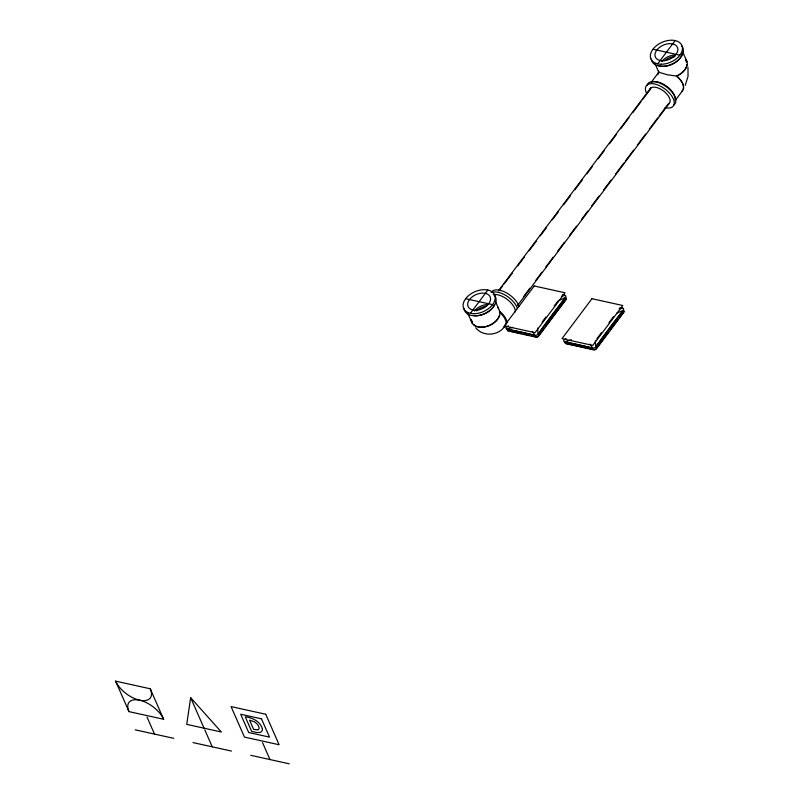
<?xml version="1.0" encoding="UTF-8"?>
<svg xmlns="http://www.w3.org/2000/svg" width="804" height="804" viewBox="0 0 804 804"><rect width="100%" height="100%" fill="white"/><g stroke="black" fill="none" stroke-linecap="round" stroke-linejoin="round"><path stroke-width="1.21" d="M190.669 697.701L186.729 724.374L221.371 732.012L190.669 697.701L204.055 728.193M685.239 85.365L688.053 76.3L687.973 67.194M658.627 71.265L658.406 72.752A15.075 7.628 36.9 0 0 657.883 74.802M470.461 313.218L487.867 290.033M657.672 63.858L675.079 40.672M651.3 82.169L658.818 72.169M498.601 290.586L651.139 87.395M498.972 290.887L502.731 285.882M504.239 283.882L512.5 272.868M517.756 265.863L524.52 256.858M529.032 250.848L536.549 240.838M540.308 235.833L546.318 227.833M552.328 219.824L558.338 211.814M563.604 204.809L570.368 195.794M574.87 189.794L582.387 179.784M586.9 173.775L592.156 166.77M598.166 158.76L604.176 150.76M609.442 143.745L616.206 134.74M620.708 128.74L628.979 117.726M632.738 112.721L640.999 101.706M642.507 99.706L650.768 88.701M523.846 296.264L529.866 288.254M535.876 280.244L541.886 272.234M545.645 267.229L553.152 257.22M557.664 251.22L564.428 242.205M569.684 235.2L576.448 226.195M581.714 219.19L587.724 211.181M591.483 206.176L599 196.166M603.502 190.156L611.02 180.146M615.532 174.146L623.793 163.132M625.301 161.132L633.562 150.127M637.321 145.122L645.582 134.107M649.341 129.102L657.612 118.087M659.109 116.088L668.134 104.078M517.464 305.57L669.26 103.374M675.541 100.018L682.566 90.671M542.127 322.062L545.896 317.037M554.187 305.992L557.956 300.977L565.554 297.52A2.412 1.548 -23.7 0 0 564.88 295.44A322.414 163.252 36.9 0 0 562.428 294.807L564.88 295.44L561.373 296.153M544.258 328.092L538.348 335.971A1.608 1.035 -23.7 0 1 536.208 336.806L531.384 335.75M545.745 326.133L565.694 299.55A1.608 1.035 -23.7 0 0 565.795 298.445M596.849 338.806L601.372 332.786M608.909 322.746L613.432 316.716M608.648 331.972L596.086 348.705A1.608 1.035 -23.7 0 1 593.945 349.539L567.433 343.69M610.125 330.002L618.256 319.168M619.733 317.198L623.432 312.284A1.608 1.035 -23.7 0 0 623.532 311.168M503.716 327.71C496.721 336.002 482.611 336.464 475.717 327.801M508.389 325.871L506.329 327.107A2.412 1.548 -23.7 0 0 507.002 329.198A322.414 163.252 36.9 0 1 534.911 335.348A2.412 1.548 -23.7 0 0 538.087 334.112A576.85 332.464 -77.6 0 1 565.554 297.52L538.087 334.112L537.605 328.082M566.127 338.605L564.066 339.841A2.412 1.548 -23.7 0 0 564.74 341.931A322.414 163.252 36.9 0 1 592.649 348.082A2.412 1.548 -23.7 0 0 595.824 346.846L623.291 310.254A2.412 1.548 -23.7 0 0 622.618 308.163A322.414 163.252 36.9 0 0 620.165 307.53M616.779 313.208L623.291 310.254A576.85 332.464 -77.6 0 0 595.824 346.846L595.342 340.816M686.847 64.672A14.472 9.286 -23.7 0 1 677.702 75.556L676.405 76.048L667.169 74.732L658.767 72.229M512.57 327.369L507.002 329.198L534.911 335.348L532.369 331.369M571.423 339.74L564.74 341.931L592.649 348.082L590.106 344.102M619.11 308.887L622.618 308.163L620.185 307.63M652.938 49.245L679.882 55.185M465.657 298.706L492.601 304.646M509.696 330.967L514.52 332.022M516.932 332.554L521.746 333.62M524.158 334.152L528.982 335.218M115.605 681.139L150.247 688.777L163.634 719.268L128.992 711.63L115.605 681.139A21.708 10.995 36.9 0 0 139.625 700.204A21.708 10.995 36.9 0 1 163.634 719.268M135.253 729.841L173.744 738.333M192.99 742.584L231.482 751.067M250.727 755.308L289.219 763.8M495.616 301.822L499.726 311.369L500.812 312.294A15.075 7.628 36.9 0 1 506.992 323.138M499.384 312.163L500.229 312.887A14.472 7.326 36.9 0 1 506.017 324.334M497.535 306.857L498.621 308.676M682.918 52.401L686.948 61.566M654.888 63.375L658.878 72.471M467.596 312.826L472.119 323.138M262.536 742.615L269.973 759.559M204.799 729.881L212.236 746.826M147.062 717.148L154.499 734.082M499.726 311.369L499.927 312.284A15.075 9.668 -23.7 0 1 485.827 326.615A15.075 9.668 -23.7 0 1 471.315 319.399M128.992 711.63A21.708 10.995 36.9 0 1 139.625 700.204A21.708 10.995 36.9 0 0 150.247 688.777M682.003 54.079A15.075 9.668 -23.7 0 1 681.541 55.476M680.847 56.873A15.075 9.668 -23.7 0 1 658.597 65.566M685.691 59.365A15.075 9.668 -23.7 0 1 677.712 75.465M685.37 60.089A14.472 9.286 -23.7 0 1 686.566 62.209M649.531 90.651A12.06 6.11 36.9 0 1 662.757 90.43A12.06 6.11 36.9 0 1 668.657 103.867M646.376 92.882A16.884 8.553 36.9 0 1 654.647 83.998A16.884 8.553 36.9 0 1 673.32 98.832A16.884 8.553 36.9 0 1 665.059 107.716M647.14 85.274A16.884 8.553 36.9 0 1 666.375 86.822A16.884 8.553 36.9 0 1 673.742 104.992M651.34 82.521A15.075 7.628 36.9 0 1 652.305 82.038M653.451 81.737A15.075 7.628 36.9 0 1 668.325 87.546A15.075 7.628 36.9 0 1 675.089 100.118M681.651 45.738A16.884 10.824 -23.7 0 1 671.712 64.24A16.884 10.824 -23.7 0 1 651.33 59.064M661.813 61.526A12.06 7.738 -23.7 0 1 674.968 55.064M664.777 60.591A10.975 7.035 -23.7 0 1 674.988 56.602M681.782 91.324A15.075 7.628 36.9 0 0 677.491 76.963L676.405 76.048L677.531 76.722A14.472 7.326 36.9 0 1 682.968 89.093M499.354 315.459A14.472 9.286 -23.7 0 1 487.797 326.102A14.472 9.286 -23.7 0 1 473.556 324.293M472.36 322.183A14.472 9.286 -23.7 0 1 472.099 320.977M494.249 304.937A15.075 9.668 -23.7 0 1 474.45 315.721M491.164 292.505A16.884 8.553 36.9 0 1 505.374 292.264A16.884 8.553 36.9 0 1 519.062 306.575M492.219 292.405A16.884 8.553 36.9 0 1 506.62 295.952A16.884 8.553 36.9 0 1 517.505 308.656M493.626 294.616A15.075 7.628 36.9 0 1 507.746 299.802A15.075 7.628 36.9 0 1 515.414 311.912M493.284 294.174A16.884 10.824 -23.7 0 1 485.425 313.238A16.884 10.824 -23.7 0 1 464.049 308.525M474.521 310.997A12.06 7.738 -23.7 0 1 487.686 304.535M476.541 310.977A10.975 7.035 -23.7 0 1 486.38 306.143M505.887 325.992A15.075 7.628 36.9 0 1 504.138 327.127M505.103 326.042A14.472 7.326 36.9 0 1 503.425 327.127M565.353 341.981A2.05 1.317 -23.7 0 0 565.926 343.75L593.744 349.881A2.05 1.317 -23.7 0 0 596.437 348.835L623.854 312.324A2.05 1.317 -23.7 0 0 623.281 310.545M566.227 343.429A1.608 1.035 -23.7 0 1 565.514 342.635M565.785 342.414A1.608 1.035 -23.7 0 1 565.232 342.112M507.615 329.248A2.05 1.317 -23.7 0 0 508.188 331.017L536.007 337.157A2.05 1.317 -23.7 0 0 538.7 336.102L566.116 299.59A2.05 1.317 -23.7 0 0 565.544 297.822M508.49 330.695A1.608 1.035 -23.7 0 1 507.776 329.901M262.426 728.896L262.335 730.444L260.536 732.434L256.928 732.555L251.662 731.399L245.25 716.796C252.376 717.59 260.395 721.479 262.426 728.896M534.218 285.983L504.259 325.901L535.052 332.685L565.011 292.777L534.218 285.983M591.955 298.716L561.996 338.625L592.789 345.418L622.748 305.5L591.955 298.716M257.943 729.791L253.652 729.419L249.582 720.163L254.436 721.811A6.814 3.447 36.9 0 1 258.004 725.097L259.079 727.54A6.814 3.447 36.9 0 1 257.943 729.791M265.722 714.243L231.08 706.605L244.466 737.097L279.109 744.745L265.722 714.243M261.471 718.816L240.687 714.233L248.717 732.534L269.511 737.117L261.471 718.816M661.461 64.23A16.884 10.824 -23.7 0 0 682.124 46.079A16.884 10.824 -23.7 0 0 655.662 46.33A16.884 10.824 -23.7 0 0 661.461 64.23M662.878 60.792A12.06 7.738 -23.7 0 0 677.631 47.838A12.06 7.738 -23.7 0 0 658.737 48.009A12.06 7.738 -23.7 0 0 662.878 60.792M474.169 313.691A16.884 10.824 -23.7 0 0 494.832 295.55A16.884 10.824 -23.7 0 0 468.37 295.802A16.884 10.824 -23.7 0 0 474.169 313.691M475.586 310.264A12.06 7.738 -23.7 0 0 490.339 297.299A12.06 7.738 -23.7 0 0 471.445 297.48A12.06 7.738 -23.7 0 0 475.586 310.264"/></g></svg>
